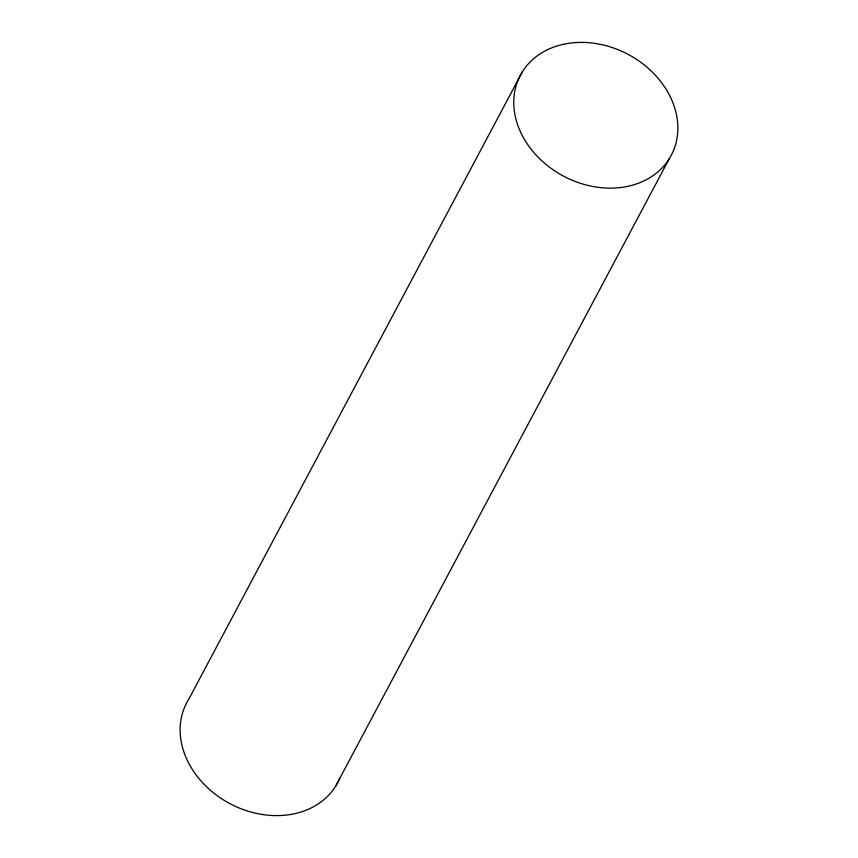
<?xml version="1.0" encoding="UTF-8"?>
<svg xmlns="http://www.w3.org/2000/svg" width="858" height="858" viewBox="0 0 858 858"><rect width="100%" height="100%" fill="white"/><g stroke="black" fill="none" stroke-linecap="round" stroke-linejoin="round"><path stroke-width="1.29" d="M522.468 71.622L188.835 699.098A85.403 68.919 28 0 0 230.276 803.828A85.403 68.919 28 0 0 339.704 778.388M335.532 786.378L669.165 158.902A85.403 68.919 28 0 0 590.99 42.9A85.403 68.919 28 0 0 527.295 143.983A85.403 68.919 28 0 0 669.165 158.902"/></g></svg>
